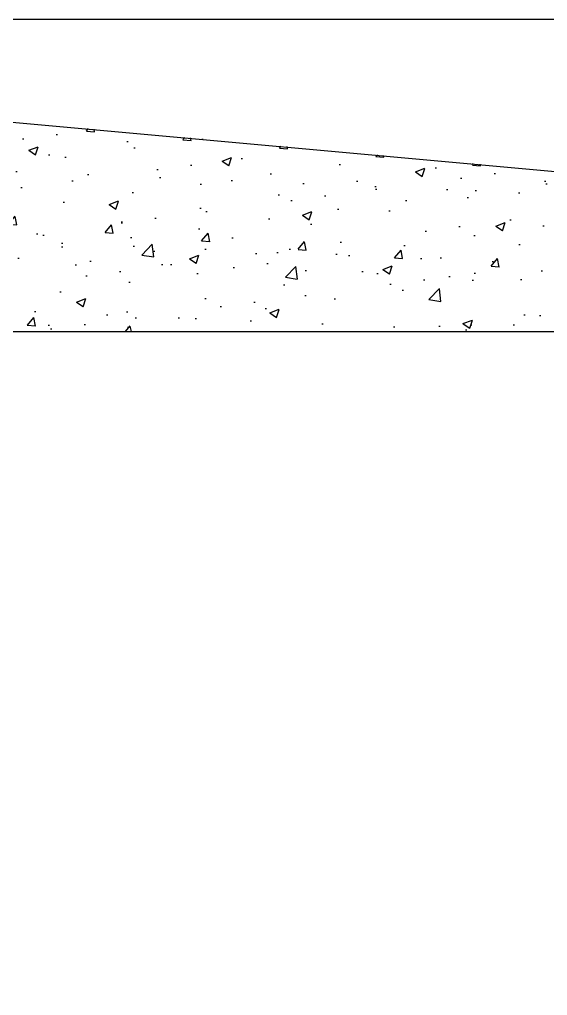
# Model space of a CAD drawing. Header units: millimetres. Extents: x 1398 to 1463.6, y 278.6 to 295.8.
# Drawn here: x 1455.72 to 1459.65, y 288.32 to 295.57 of the extents above; entities that cross this region are included whole.
import ezdxf

# ---------------------------------------------------------------- set-up
doc = ezdxf.new("R2010")
doc.units = ezdxf.units.MM
doc.styles.add('2', font='SCRIPTC.SHX', dxfattribs={"height": 0.2})
doc.styles.add('ROMANS', font='romans')

# ---------------------------------------------------------------- blocks, each defined once
blk = doc.blocks.new('A$C03A07C7F')
h = blk.add_hatch()
h.set_pattern_fill('AR-CONC', color=256, scale=5, style=0)
h.set_pattern_definition([(50, (6127.35, 4770.762), (35.86301, -3.1376), [3.75, -41.25]), (355, (6127.35, 4770.762), (-6.93757, 37.6096), [3, -33]), (100.4514, (6130.34, 4770.5), (28.92547, 34.47198), [3.187, -35.0571]), (46.1842, (6127.35, 4780.76), (53.36205, -8.27595), [5.625, -61.875]), (96.6356, (6131.8, 4780.07), (46.73314, 48.7059), [4.7805, -52.58565]), (351.1842, (6127.35, 4780.76), (46.7331, 48.70593), [4.5, -49.5]), (21, (6132.35, 4778.262), (29.84535, -20.13094), [3.75, -41.25]), (326, (6132.35, 4778.262), (12.16577, 36.2575), [3, -33]), (71.4514, (6134.838, 4776.584), (42.01113, 16.12652), [3.187, -35.0571]), (37.5, (6127.351, 4770.762), (0.607993, 16.644693), [0, -32.6, 0, -33.5, 0, -33.125]), (7.5, (6127.35, 4770.762), (13.153477, 19.720586), [0, -19.1, 0, -31.85, 0, -12.625]), (327.5, (6116.201, 4770.762), (26.691122, -1.127744), [0, -12.5, 0, -39, 0, -51.75]), (317.5, (6111.2, 4770.762), (29.15931, 5.00525), [0, -16.25, 0, -25.9, 0, -36.75])])
h.paths.add_polyline_path([(3193.866, 499.426), (2643.866, 549.426), (2643.866, 449.426), (3193.866, 449.426)])
for p, q in [((2641.466, 549.426), (3191.466, 499.426)), ((2641.466, 449.426), (3191.466, 449.426))]:
    blk.add_line(p, q)
blk.add_lwpolyline([(2511.094, 0.36), (3281.094, 0.36), (3281.094, 565.36), (2511.094, 565.36)], close=True)
for tag, p, style in [('ROSY', (683.087, 26.495), '2'), ('30/10/02', (715.706, 16.31), 'ROMANS'), ('ROSY', (1513.839, 14.827), '2'), ('ROSY', (2354.851, 14.827), '2'), ('ROSY', (3194.181, 14.827), '2'), ('30/10/02', (1546.458, 4.642), 'ROMANS'), ('30/10/02', (2387.471, 4.642), 'ROMANS'), ('30/10/02', (3226.8, 4.642), 'ROMANS')]:
    blk.add_attdef(tag, p, '', height=2.88, dxfattribs=dict(style=style))

msp = doc.modelspace()

# ---------------------------------------------------------------- block references
at = {"xscale": 0.01999999999999991, "yscale": 0.01999999999999991, "zscale": 0.01999999999999991}
msp.add_blockref('A$C03A07C7F', (1397.9505, 284.2598), dxfattribs=at)

doc.saveas('drawing.dxf')
